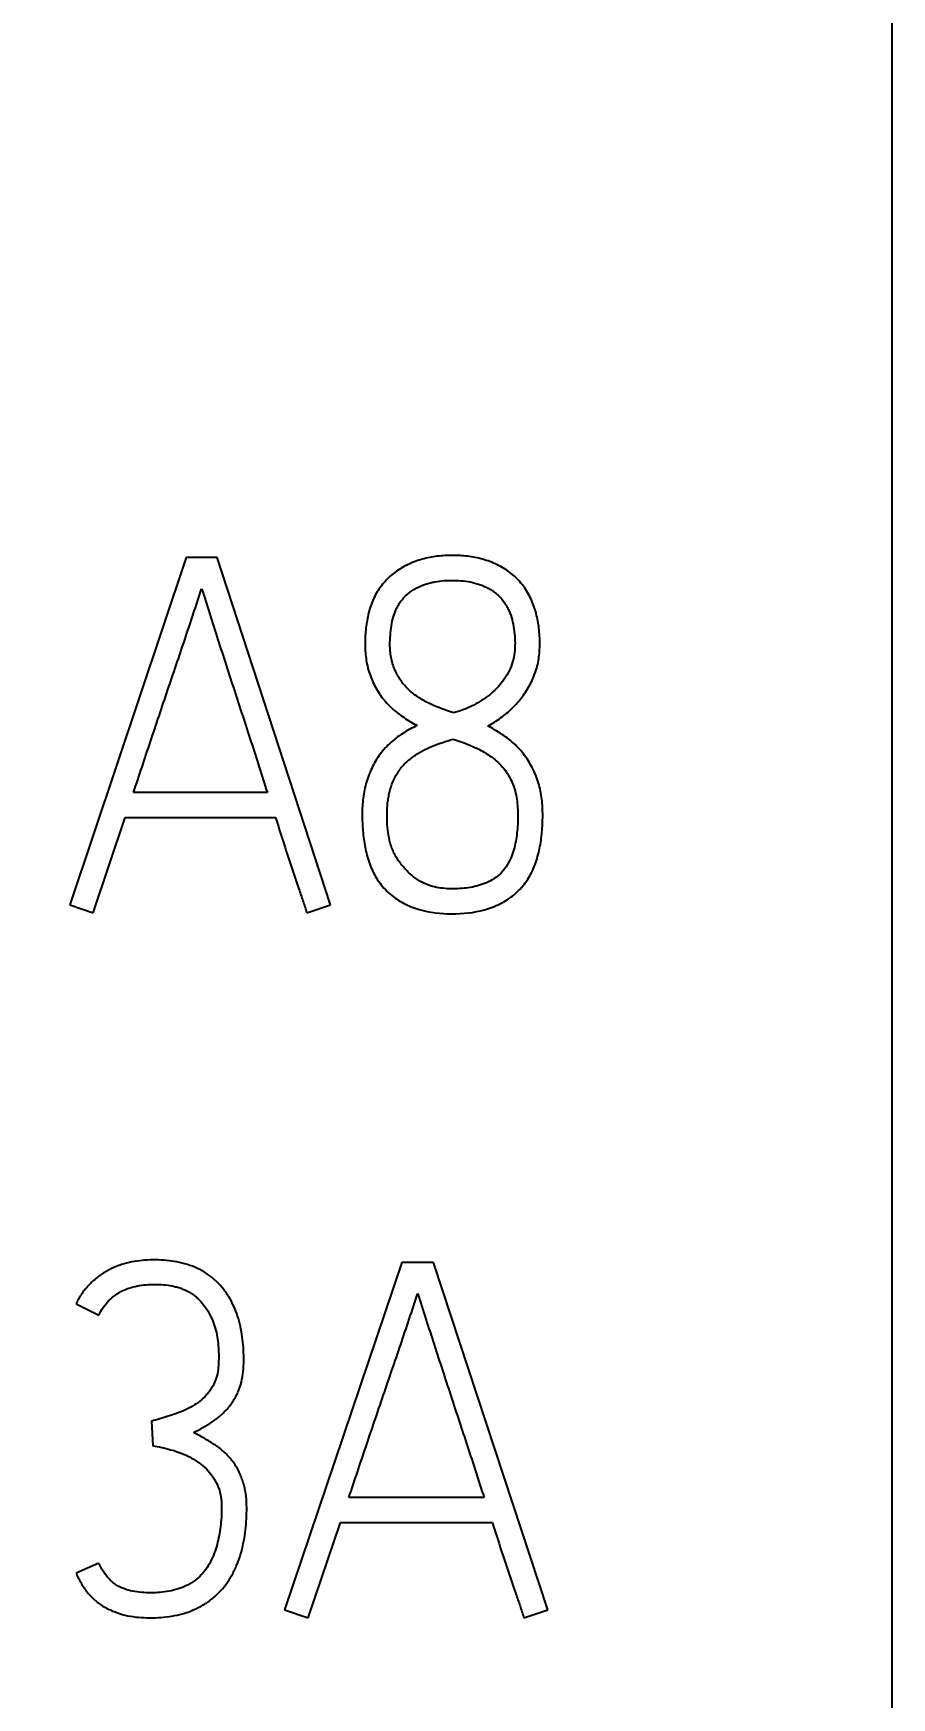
# Model space of a CAD drawing. Extents: x 0 to 420, y 0 to 297.
# Drawn here: x 159.3 to 163.2, y 167.48 to 175.04 of the extents above; entities that cross this region are included whole.
import ezdxf

# ---------------------------------------------------------------- set-up
doc = ezdxf.new("R2010")
doc.units = 0
doc.header["$LTSCALE"] = 23.1
for name, color, linetype in [('10000_FRONT', 7, 'CONTINUOUS'), ('10100_DIM_FRONT', 7, 'CONTINUOUS'), ('10500_FRONT_LABELING', 7, 'CONTINUOUS')]:
    doc.layers.add(name, color=color, linetype=linetype)
doc.styles.get("Standard").update_dxf_attribs({"font": 'txt', "width": 0.8})
doc.dimstyles.new('DIMSTYLE_1', dxfattribs={"dimtxt": 3.5, "dimasz": 3.5, "dimexe": 0.18, "dimexo": 0.0625, "dimgap": 0.09, "dimtad": 1, "dimtxsty": 'STANDARD', "dimcen": 0.09, "dimazin": 3, "dimtp": 0.05, "dimtm": 0.05, "dimtfac": 1, "dimtofl": 0, "dimtmove": 0, "dimatfit": 3, "dimtolj": 1})

# ---------------------------------------------------------------- blocks, each defined once
blk = doc.blocks.new('*D0')
at = {"layer": '10100_DIM_FRONT', "linetype": 'CONTINUOUS'}
for p, q in [((91.69663, 188.554533), (91.69663, 131.440248)), ((163.19663, 149.04194), (163.19663, 131.440248)), ((91.69663, 133.440248), (127.44663, 133.440248)), ((163.19663, 133.440248), (127.44663, 133.440248))]:
    blk.add_line(p, q, dxfattribs=at)
for points in [[(95.19663, 133.940248), (91.69663, 133.440248), (95.19663, 132.940248)], [(159.69663, 132.940248), (163.19663, 133.440248), (159.69663, 133.940248)]]:
    blk.add_solid(points, dxfattribs=at)
at = {"layer": '10100_DIM_FRONT', "linetype": 'CONTINUOUS', "width": 0.660714}
blk.add_text('71,5', height=3.5, dxfattribs=at).set_placement((124.002814, 134.315248))

msp = doc.modelspace()

# ---------------------------------------------------------------- linework, layer by layer
at = {"layer": '10000_FRONT', "color": 7, "linetype": 'CONTINUOUS'}
msp.add_line((163.1966, 233.5555), (163.1966, 143.5555), dxfattribs=at)
at = {"layer": '10500_FRONT_LABELING', "color": 7, "linetype": 'CONTINUOUS'}
for p, q in [((159.9942, 172.6578), (159.4665, 171.0799)), ((160.1355, 172.6578), (159.9942, 172.6578)), ((160.65, 171.0799), (160.1355, 172.6578)), ((160.363, 171.5903), (159.7558, 171.5903)), ((159.5725, 171.0444), (159.7182, 171.4772)), ((159.7182, 171.4772), (160.4005, 171.4772)), ((159.4665, 171.0799), (159.5725, 171.0444)), ((160.5418, 171.0444), (160.65, 171.0799)), ((160.974, 169.4578), (160.441, 167.8799)), ((161.1168, 169.4578), (160.974, 169.4578)), ((161.6364, 167.8799), (161.1168, 169.4578)), ((159.4954, 169.2691), (159.598, 169.2181)), ((159.8366, 168.7365), (159.8433, 168.6256)), ((161.3465, 168.3903), (160.7332, 168.3903)), ((160.5481, 167.8444), (160.6953, 168.2772)), ((160.6953, 168.2772), (161.3844, 168.2772)), ((159.598, 168.093), (159.4954, 168.0464)), ((160.441, 167.8799), (160.5481, 167.8444)), ((161.5271, 167.8444), (161.6364, 167.8799))]:
    msp.add_line(p, q, dxfattribs=at)
for points, knots in [([(161.3632, 171.8921), (161.3837, 171.9032), (161.4032, 171.9154), (161.4404, 171.9424), (161.458, 171.9571), (161.4828, 171.9813), (161.4909, 171.9898), (161.5061, 172.0071), (161.5134, 172.0161), (161.534, 172.0436), (161.5462, 172.0629), (161.5621, 172.0933), (161.5669, 172.1038), (161.5758, 172.1251), (161.5798, 172.1362), (161.5865, 172.1582), (161.5894, 172.1694), (161.594, 172.1918), (161.5957, 172.2032), (161.5981, 172.226), (161.5989, 172.2374), (161.5996, 172.2605), (161.5997, 172.2721), (161.5987, 172.3068), (161.5967, 172.3296), (161.5898, 172.3748), (161.585, 172.3972), (161.5751, 172.4303), (161.5713, 172.4413), (161.5627, 172.4629), (161.558, 172.4735), (161.542, 172.5041), (161.5292, 172.5233), (161.4992, 172.559), (161.4824, 172.5749), (161.455, 172.5958), (161.4454, 172.6023), (161.4255, 172.6145), (161.4153, 172.62), (161.3841, 172.6351), (161.3624, 172.6431), (161.3288, 172.6524), (161.3174, 172.6551), (161.2948, 172.6595), (161.2834, 172.6612), (161.2492, 172.6654), (161.2262, 172.6666), (161.1917, 172.6666), (161.1802, 172.6664), (161.157, 172.6651), (161.1454, 172.6641), (161.1111, 172.66), (161.0885, 172.6557), (161.0553, 172.6465), (161.0443, 172.643), (161.0226, 172.6349), (161.0119, 172.6304), (160.9806, 172.6154), (160.9608, 172.6036), (160.9331, 172.5829), (160.9242, 172.5754), (160.9072, 172.5595), (160.8993, 172.5512), (160.8769, 172.5251), (160.8639, 172.5061), (160.8422, 172.4649), (160.8338, 172.4434), (160.824, 172.4104), (160.8212, 172.3993), (160.8163, 172.3768), (160.8143, 172.3653), (160.8093, 172.331), (160.8076, 172.3081), (160.8064, 172.2624), (160.8069, 172.2396), (160.81, 172.2054), (160.8115, 172.194), (160.8155, 172.1713), (160.8181, 172.1598), (160.8274, 172.1263), (160.8357, 172.1047), (160.8507, 172.0736), (160.8562, 172.0634), (160.8683, 172.0435), (160.8748, 172.0338), (160.8888, 172.0154), (160.8962, 172.0065), (160.9117, 171.9894), (160.9197, 171.9812), (160.9367, 171.9654), (160.9457, 171.958), (160.9642, 171.9437), (160.9736, 171.937), (161.0026, 171.9174), (161.0224, 171.9053), (161.043, 171.8944)], [0, 0, 0, 0, 0.03125, 0.03125, 0.0625, 0.0625, 0.078125, 0.078125, 0.09375, 0.09375, 0.125, 0.125, 0.140625, 0.140625, 0.15625, 0.15625, 0.171875, 0.171875, 0.1875, 0.1875, 0.203125, 0.203125, 0.21875, 0.21875, 0.25, 0.25, 0.28125, 0.28125, 0.296875, 0.296875, 0.3125, 0.3125, 0.34375, 0.34375, 0.375, 0.375, 0.390625, 0.390625, 0.40625, 0.40625, 0.4375, 0.4375, 0.453125, 0.453125, 0.46875, 0.46875, 0.5, 0.5, 0.515625, 0.515625, 0.53125, 0.53125, 0.5625, 0.5625, 0.578125, 0.578125, 0.59375, 0.59375, 0.625, 0.625, 0.640625, 0.640625, 0.65625, 0.65625, 0.6875, 0.6875, 0.71875, 0.71875, 0.734375, 0.734375, 0.75, 0.75, 0.78125, 0.78125, 0.8125, 0.8125, 0.828125, 0.828125, 0.84375, 0.84375, 0.875, 0.875, 0.890625, 0.890625, 0.90625, 0.90625, 0.921875, 0.921875, 0.9375, 0.9375, 0.953125, 0.953125, 0.96875, 0.96875, 1, 1, 1, 1]), ([(159.7558, 171.5903), (159.7814, 171.6675), (159.807, 171.7447), (159.8585, 171.8989), (159.8843, 171.976), (159.9362, 172.1301), (159.9626, 172.207), (160.0013, 172.3227), (160.0141, 172.3612), (160.0395, 172.4385), (160.0521, 172.4771), (160.0649, 172.5157)], [0, 0, 0, 0, 0.25, 0.25, 0.5, 0.5, 0.75, 0.75, 0.875, 0.875, 1, 1, 1, 1]), ([(160.0649, 172.5157), (160.0775, 172.4772), (160.0897, 172.4386), (160.1141, 172.3614), (160.1264, 172.3227), (160.1635, 172.207), (160.1884, 172.1299), (160.2385, 171.9758), (160.2637, 171.8988), (160.3138, 171.7447), (160.3385, 171.6676), (160.363, 171.5903)], [0, 0, 0, 0, 0.125, 0.125, 0.25, 0.25, 0.5, 0.5, 0.75, 0.75, 1, 1, 1, 1]), ([(160.9194, 172.2605), (160.92, 172.2894), (160.9215, 172.3182), (160.9283, 172.3608), (160.9313, 172.3749), (160.9395, 172.4027), (160.9447, 172.4162), (160.9544, 172.4355), (160.958, 172.4418), (160.9658, 172.454), (160.9701, 172.46), (160.9836, 172.4768), (160.9938, 172.487), (161.0108, 172.5004), (161.0168, 172.5047), (161.029, 172.5125), (161.0353, 172.516), (161.0545, 172.5259), (161.0678, 172.5314), (161.0884, 172.5383), (161.0954, 172.5403), (161.1094, 172.5439), (161.1306, 172.5485), (161.1519, 172.5511), (161.1806, 172.5532), (161.195, 172.5536), (161.2239, 172.5532), (161.2384, 172.5524), (161.2811, 172.5477), (161.309, 172.5416), (161.3428, 172.5285), (161.3495, 172.5256), (161.3626, 172.5193), (161.3753, 172.5124), (161.3873, 172.5045), (161.399, 172.4959), (161.4047, 172.4912), (161.4207, 172.4765), (161.4302, 172.4656), (161.4426, 172.4479), (161.4464, 172.4418), (161.4536, 172.4291), (161.4568, 172.4226), (161.4654, 172.4027), (161.4699, 172.389), (161.4772, 172.3612), (161.48, 172.3469), (161.4865, 172.3041), (161.4879, 172.2755), (161.4857, 172.2326), (161.4841, 172.2183), (161.4785, 172.1897), (161.4744, 172.1758), (161.4639, 172.1491), (161.4575, 172.1362), (161.4465, 172.1174), (161.4425, 172.1113), (161.4342, 172.0994), (161.4299, 172.0936), (161.4164, 172.0768), (161.4068, 172.0662), (161.3862, 172.046), (161.3752, 172.0365), (161.3408, 172.0099), (161.3161, 171.995), (161.277, 171.9762), (161.2636, 171.9705), (161.2364, 171.9604), (161.2226, 171.956), (161.2087, 171.9521)], [0, 0, 0, 0, 0.0625, 0.0625, 0.09375, 0.09375, 0.125, 0.125, 0.140625, 0.140625, 0.15625, 0.15625, 0.1875, 0.1875, 0.203125, 0.203125, 0.21875, 0.21875, 0.25, 0.25, 0.265625, 0.265625, 0.28125, 0.3125, 0.3125, 0.34375, 0.34375, 0.375, 0.375, 0.4375, 0.4375, 0.453125, 0.453125, 0.46875, 0.484375, 0.484375, 0.5, 0.5, 0.53125, 0.53125, 0.546875, 0.546875, 0.5625, 0.5625, 0.59375, 0.59375, 0.625, 0.625, 0.6875, 0.6875, 0.71875, 0.71875, 0.75, 0.75, 0.78125, 0.78125, 0.796875, 0.796875, 0.8125, 0.8125, 0.84375, 0.84375, 0.875, 0.875, 0.9375, 0.9375, 0.96875, 0.96875, 1, 1, 1, 1]), ([(161.2087, 171.9521), (161.1721, 171.9633), (161.1361, 171.9762), (161.0844, 172.0013), (161.0677, 172.0105), (161.0359, 172.0312), (161.0207, 172.0426), (160.9994, 172.0621), (160.9927, 172.0689), (160.98, 172.0832), (160.9682, 172.0981), (160.9581, 172.1142), (160.9489, 172.131), (160.9448, 172.1397), (160.9339, 172.1662), (160.9286, 172.1845), (160.9233, 172.2127), (160.9219, 172.2222), (160.92, 172.2413), (160.9195, 172.2509), (160.9194, 172.2605)], [0, 0, 0, 0, 0.25, 0.25, 0.375, 0.375, 0.5, 0.5, 0.5625, 0.5625, 0.625, 0.6875, 0.6875, 0.75, 0.75, 0.875, 0.875, 0.9375, 0.9375, 1, 1, 1, 1]), ([(161.043, 171.8944), (161.0201, 171.884), (160.9984, 171.8718), (160.9566, 171.845), (160.9366, 171.8303), (160.9092, 171.8046), (160.9004, 171.7954), (160.8841, 171.7764), (160.8765, 171.7665), (160.8552, 171.736), (160.8432, 171.7143), (160.8277, 171.68), (160.823, 171.6682), (160.8146, 171.6446), (160.811, 171.6327), (160.8018, 171.5965), (160.7979, 171.5717), (160.7937, 171.5216), (160.7932, 171.4967), (160.7941, 171.447), (160.7956, 171.4222), (160.801, 171.3729), (160.805, 171.3484), (160.8133, 171.3118), (160.8166, 171.2996), (160.824, 171.2755), (160.8282, 171.2636), (160.8378, 171.2405), (160.8432, 171.2292), (160.8551, 171.2071), (160.8617, 171.1963), (160.8835, 171.1652), (160.9002, 171.1466), (160.9285, 171.1221), (160.9386, 171.1144), (160.9596, 171.1002), (160.9704, 171.0938), (160.9926, 171.0821), (161.0041, 171.0769), (161.0274, 171.0675), (161.0394, 171.0634), (161.0999, 171.0455), (161.1497, 171.0402), (161.2506, 171.0398), (161.3003, 171.0448), (161.3609, 171.0617), (161.373, 171.0656), (161.3966, 171.0746), (161.4081, 171.0796), (161.4305, 171.0909), (161.4414, 171.0971), (161.4625, 171.1108), (161.4728, 171.1183), (161.5019, 171.1425), (161.519, 171.1607), (161.5412, 171.1912), (161.5481, 171.2019), (161.5605, 171.2238), (161.5661, 171.235), (161.581, 171.2695), (161.5886, 171.2934), (161.6004, 171.3425), (161.6046, 171.3672), (161.6104, 171.4167), (161.612, 171.4416), (161.6128, 171.479), (161.6128, 171.4915), (161.6123, 171.5165), (161.6117, 171.529), (161.6086, 171.5667), (161.6047, 171.5914), (161.5954, 171.6276), (161.5918, 171.6396), (161.5834, 171.6631), (161.5786, 171.6748), (161.5682, 171.6978), (161.5625, 171.7089), (161.5502, 171.7306), (161.5434, 171.741), (161.529, 171.7613), (161.5212, 171.7711), (161.5049, 171.7901), (161.4962, 171.7993), (161.4689, 171.8254), (161.4489, 171.8403), (161.4073, 171.868), (161.3857, 171.8809), (161.3632, 171.8921)], [0, 0, 0, 0, 0.03125, 0.03125, 0.0625, 0.0625, 0.078125, 0.078125, 0.09375, 0.09375, 0.125, 0.125, 0.140625, 0.140625, 0.15625, 0.15625, 0.1875, 0.1875, 0.21875, 0.21875, 0.25, 0.25, 0.28125, 0.28125, 0.296875, 0.296875, 0.3125, 0.3125, 0.328125, 0.328125, 0.34375, 0.34375, 0.375, 0.375, 0.390625, 0.390625, 0.40625, 0.40625, 0.421875, 0.421875, 0.4375, 0.4375, 0.5, 0.5, 0.5625, 0.5625, 0.578125, 0.578125, 0.59375, 0.59375, 0.609375, 0.609375, 0.625, 0.625, 0.65625, 0.65625, 0.671875, 0.671875, 0.6875, 0.6875, 0.71875, 0.71875, 0.75, 0.75, 0.78125, 0.78125, 0.796875, 0.796875, 0.8125, 0.8125, 0.84375, 0.84375, 0.859375, 0.859375, 0.875, 0.875, 0.890625, 0.890625, 0.90625, 0.90625, 0.921875, 0.921875, 0.9375, 0.9375, 0.96875, 0.96875, 1, 1, 1, 1]), ([(161.0055, 171.2264), (160.9939, 171.2381), (160.9828, 171.2502), (160.9672, 171.269), (160.9621, 171.2755), (160.9527, 171.2888), (160.9483, 171.2957), (160.9403, 171.3101), (160.9366, 171.3176), (160.9301, 171.3329), (160.9272, 171.3406), (160.9197, 171.364), (160.9158, 171.3799), (160.9101, 171.4123), (160.9084, 171.4288), (160.9064, 171.4617), (160.906, 171.4782), (160.9064, 171.511), (160.9073, 171.5274), (160.91, 171.5519), (160.9112, 171.5601), (160.914, 171.5764), (160.9157, 171.5846), (160.9215, 171.6087), (160.9265, 171.6244), (160.9361, 171.6472), (160.9397, 171.6547), (160.9475, 171.6693), (160.9518, 171.6765), (160.9655, 171.6972), (160.9758, 171.7099), (160.9991, 171.7332), (161.012, 171.7439), (161.0524, 171.7727), (161.0815, 171.788), (161.1275, 171.8071), (161.1431, 171.8128), (161.1745, 171.8232), (161.1904, 171.8279), (161.2064, 171.8322)], [0, 0, 0, 0, 0.0625, 0.0625, 0.09375, 0.09375, 0.125, 0.125, 0.15625, 0.15625, 0.1875, 0.1875, 0.25, 0.25, 0.3125, 0.3125, 0.375, 0.375, 0.4375, 0.4375, 0.46875, 0.46875, 0.5, 0.5, 0.5625, 0.5625, 0.59375, 0.59375, 0.625, 0.625, 0.6875, 0.6875, 0.75, 0.75, 0.875, 0.875, 0.9375, 0.9375, 1, 1, 1, 1]), ([(161.2064, 171.8322), (161.2309, 171.8247), (161.2551, 171.8163), (161.3023, 171.797), (161.3253, 171.786), (161.3584, 171.7664), (161.3692, 171.7594), (161.39, 171.7443), (161.3999, 171.7362), (161.4187, 171.7189), (161.4275, 171.7096), (161.4439, 171.6896), (161.4512, 171.679), (161.4642, 171.6571), (161.4699, 171.6457), (161.4798, 171.6221), (161.4839, 171.6098), (161.494, 171.5727), (161.4975, 171.5474), (161.4998, 171.5092), (161.5002, 171.4963), (161.5002, 171.4707), (161.4998, 171.4579), (161.4977, 171.4197), (161.4948, 171.3943), (161.4857, 171.344), (161.4792, 171.3189), (161.4644, 171.2834), (161.4586, 171.2719), (161.4451, 171.25), (161.4375, 171.2397), (161.4201, 171.2209), (161.4103, 171.2123), (161.3894, 171.1973), (161.3784, 171.1908), (161.361, 171.1824), (161.3551, 171.1798), (161.3431, 171.175), (161.325, 171.1686), (161.3064, 171.1639), (161.2688, 171.1564), (161.2431, 171.1538), (161.2047, 171.153), (161.1919, 171.1532), (161.1663, 171.1547), (161.1536, 171.156), (161.1282, 171.1604), (161.1156, 171.1634), (161.0912, 171.1711), (161.0794, 171.1759), (161.062, 171.1844), (161.0563, 171.1875), (161.0453, 171.1941), (161.0399, 171.1976), (161.0243, 171.2088), (161.0145, 171.2171), (161.0055, 171.2264)], [0, 0, 0, 0, 0.0625, 0.0625, 0.125, 0.125, 0.15625, 0.15625, 0.1875, 0.1875, 0.21875, 0.21875, 0.25, 0.25, 0.28125, 0.28125, 0.3125, 0.3125, 0.375, 0.375, 0.40625, 0.40625, 0.4375, 0.4375, 0.5, 0.5, 0.5625, 0.5625, 0.59375, 0.59375, 0.625, 0.625, 0.65625, 0.65625, 0.6875, 0.6875, 0.703125, 0.703125, 0.71875, 0.75, 0.75, 0.8125, 0.8125, 0.84375, 0.84375, 0.875, 0.875, 0.90625, 0.90625, 0.9375, 0.9375, 0.953125, 0.953125, 0.96875, 0.96875, 1, 1, 1, 1]), ([(160.4005, 171.4772), (160.4117, 171.4409), (160.423, 171.4047), (160.446, 171.3324), (160.4578, 171.2963), (160.4817, 171.2243), (160.4938, 171.1884), (160.5125, 171.1346), (160.5187, 171.1167), (160.5305, 171.0806), (160.5362, 171.0626), (160.5418, 171.0444)], [0, 0, 0, 0, 0.25, 0.25, 0.5, 0.5, 0.75, 0.75, 0.875, 0.875, 1, 1, 1, 1]), ([(160.0284, 168.6855), (160.0429, 168.6926), (160.057, 168.7003), (160.0849, 168.7162), (160.0986, 168.7243), (160.1186, 168.7375), (160.1252, 168.7421), (160.1379, 168.7517), (160.1441, 168.7568), (160.1561, 168.7674), (160.162, 168.7729), (160.1734, 168.7844), (160.179, 168.7904), (160.195, 168.809), (160.2044, 168.8221), (160.2168, 168.8429), (160.2206, 168.85), (160.2278, 168.8646), (160.2311, 168.872), (160.2401, 168.8948), (160.2446, 168.9103), (160.2512, 168.9419), (160.2533, 168.958), (160.2556, 168.9905), (160.256, 169.0067), (160.2558, 169.0389), (160.2553, 169.055), (160.252, 169.1032), (160.2476, 169.1351), (160.2371, 169.1826), (160.2329, 169.1984), (160.2229, 169.2292), (160.2171, 169.2443), (160.2038, 169.2737), (160.1962, 169.2881), (160.179, 169.3159), (160.1696, 169.3291), (160.1491, 169.354), (160.1325, 169.3714), (160.1139, 169.387), (160.1011, 169.3971), (160.0944, 169.4019), (160.0605, 169.4244), (160.0312, 169.438), (159.9844, 169.4529), (159.9686, 169.4568), (159.9369, 169.4629), (159.9049, 169.4673), (159.8726, 169.4687), (159.8401, 169.469), (159.8238, 169.4685), (159.7755, 169.4651), (159.7437, 169.4601), (159.705, 169.4488), (159.6973, 169.4463), (159.682, 169.4408), (159.6744, 169.4377), (159.652, 169.4278), (159.6232, 169.4128), (159.5967, 169.3941), (159.5778, 169.3786), (159.5716, 169.3732), (159.5597, 169.362), (159.5541, 169.3562), (159.5377, 169.3382), (159.5278, 169.3255), (159.5144, 169.3053), (159.5102, 169.2983), (159.5024, 169.284), (159.4987, 169.2766), (159.4954, 169.2691)], [0, 0, 0, 0, 0.03125, 0.03125, 0.0625, 0.0625, 0.078125, 0.078125, 0.09375, 0.09375, 0.109375, 0.109375, 0.125, 0.125, 0.15625, 0.15625, 0.171875, 0.171875, 0.1875, 0.1875, 0.21875, 0.21875, 0.25, 0.25, 0.28125, 0.28125, 0.3125, 0.3125, 0.375, 0.375, 0.40625, 0.40625, 0.4375, 0.4375, 0.46875, 0.46875, 0.5, 0.5, 0.53125, 0.546875, 0.546875, 0.5625, 0.5625, 0.625, 0.625, 0.65625, 0.65625, 0.6875, 0.71875, 0.71875, 0.75, 0.75, 0.8125, 0.8125, 0.828125, 0.828125, 0.84375, 0.84375, 0.875, 0.90625, 0.90625, 0.921875, 0.921875, 0.9375, 0.9375, 0.96875, 0.96875, 0.984375, 0.984375, 1, 1, 1, 1]), ([(159.598, 169.2181), (159.604, 169.23), (159.6106, 169.2414), (159.6254, 169.2632), (159.6336, 169.2734), (159.6521, 169.2923), (159.6624, 169.3011), (159.6839, 169.3167), (159.6952, 169.3235), (159.7191, 169.335), (159.7317, 169.3397), (159.7572, 169.3474), (159.7702, 169.3503), (159.7963, 169.3545), (159.8095, 169.3559), (159.836, 169.3578), (159.8494, 169.3581), (159.8893, 169.3573), (159.9156, 169.3545), (159.948, 169.3469), (159.9545, 169.3451), (159.9673, 169.3411), (159.9735, 169.3389), (159.992, 169.3315), (160.0039, 169.3256), (160.0208, 169.3149), (160.0264, 169.3111), (160.0369, 169.3029), (160.042, 169.2986), (160.0566, 169.2851), (160.0656, 169.2753), (160.078, 169.2595), (160.082, 169.2541), (160.0894, 169.243), (160.1, 169.2261), (160.1087, 169.2083), (160.1189, 169.1838), (160.1232, 169.1711), (160.1303, 169.1454), (160.1331, 169.1325), (160.1397, 169.0934), (160.1417, 169.067), (160.1424, 169.0272), (160.1423, 169.0138), (160.1413, 168.9873), (160.1402, 168.9741), (160.1358, 168.9479), (160.1324, 168.9348), (160.123, 168.91), (160.1171, 168.8982), (160.1064, 168.8813), (160.1025, 168.8758), (160.0944, 168.8653), (160.0901, 168.8601), (160.0768, 168.8453), (160.0671, 168.8361), (160.0462, 168.8194), (160.0352, 168.812), (160.0124, 168.7985), (160.0007, 168.7923), (159.9766, 168.7813), (159.9641, 168.7765), (159.9388, 168.7677), (159.9261, 168.7637), (159.8878, 168.7518), (159.8623, 168.7439), (159.8366, 168.7365)], [0, 0, 0, 0, 0.03125, 0.03125, 0.0625, 0.0625, 0.09375, 0.09375, 0.125, 0.125, 0.15625, 0.15625, 0.1875, 0.1875, 0.21875, 0.21875, 0.25, 0.25, 0.3125, 0.3125, 0.328125, 0.328125, 0.34375, 0.34375, 0.375, 0.375, 0.390625, 0.390625, 0.40625, 0.40625, 0.4375, 0.4375, 0.453125, 0.453125, 0.46875, 0.5, 0.5, 0.53125, 0.53125, 0.5625, 0.5625, 0.625, 0.625, 0.65625, 0.65625, 0.6875, 0.6875, 0.71875, 0.71875, 0.75, 0.75, 0.765625, 0.765625, 0.78125, 0.78125, 0.8125, 0.8125, 0.84375, 0.84375, 0.875, 0.875, 0.90625, 0.90625, 0.9375, 0.9375, 1, 1, 1, 1]), ([(160.7332, 168.3903), (160.759, 168.4675), (160.7849, 168.5447), (160.8369, 168.6989), (160.863, 168.776), (160.9155, 168.9301), (160.942, 169.007), (160.9812, 169.1227), (160.9941, 169.1612), (161.0198, 169.2385), (161.0325, 169.2771), (161.0454, 169.3157)], [0, 0, 0, 0, 0.25, 0.25, 0.5, 0.5, 0.75, 0.75, 0.875, 0.875, 1, 1, 1, 1]), ([(161.0454, 169.3157), (161.0582, 169.2772), (161.0704, 169.2386), (161.0951, 169.1613), (161.1075, 169.1227), (161.145, 169.007), (161.1702, 168.9299), (161.2207, 168.7758), (161.2462, 168.6988), (161.2968, 168.5447), (161.3218, 168.4676), (161.3465, 168.3903)], [0, 0, 0, 0, 0.125, 0.125, 0.25, 0.25, 0.5, 0.5, 0.75, 0.75, 1, 1, 1, 1]), ([(159.4954, 168.0464), (159.5022, 168.0309), (159.51, 168.016), (159.5268, 167.9871), (159.5358, 167.973), (159.5514, 167.9531), (159.5569, 167.9468), (159.5689, 167.9346), (159.5751, 167.9288), (159.5944, 167.9125), (159.608, 167.9028), (159.6297, 167.8901), (159.6372, 167.8862), (159.6524, 167.8788), (159.6602, 167.8754), (159.6838, 167.8659), (159.6998, 167.8606), (159.7324, 167.8526), (159.749, 167.8498), (159.7827, 167.846), (159.7997, 167.845), (159.8502, 167.8438), (159.8837, 167.8454), (159.9334, 167.8525), (159.9499, 167.8556), (159.9828, 167.8638), (159.9992, 167.8689), (160.0308, 167.8811), (160.0461, 167.8881), (160.0683, 167.9002), (160.0756, 167.9046), (160.0899, 167.9138), (160.0969, 167.9187), (160.1309, 167.9444), (160.1546, 167.9684), (160.1799, 168.0025), (160.1848, 168.0095), (160.1941, 168.0238), (160.2072, 168.0457), (160.2182, 168.0685), (160.2312, 168.0998), (160.2369, 168.116), (160.2466, 168.1485), (160.2506, 168.1649), (160.2609, 168.2143), (160.2653, 168.2477), (160.2686, 168.2982), (160.2692, 168.3151), (160.2694, 168.3491), (160.269, 168.366), (160.2664, 168.3996), (160.264, 168.4164), (160.2586, 168.4412), (160.2565, 168.4495), (160.2516, 168.4658), (160.2488, 168.4738), (160.2397, 168.4975), (160.2324, 168.5127), (160.2196, 168.5347), (160.2149, 168.5418), (160.205, 168.5557), (160.1997, 168.5624), (160.1832, 168.5816), (160.1712, 168.5935), (160.1451, 168.6151), (160.1311, 168.625), (160.1026, 168.6436), (160.088, 168.6525), (160.0585, 168.6695), (160.0436, 168.6777), (160.0284, 168.6855)], [0, 0, 0, 0, 0.03125, 0.03125, 0.0625, 0.0625, 0.078125, 0.078125, 0.09375, 0.09375, 0.125, 0.125, 0.140625, 0.140625, 0.15625, 0.15625, 0.1875, 0.1875, 0.21875, 0.21875, 0.25, 0.25, 0.3125, 0.3125, 0.34375, 0.34375, 0.375, 0.375, 0.40625, 0.40625, 0.421875, 0.421875, 0.4375, 0.4375, 0.5, 0.5, 0.515625, 0.515625, 0.53125, 0.5625, 0.5625, 0.59375, 0.59375, 0.625, 0.625, 0.6875, 0.6875, 0.71875, 0.71875, 0.75, 0.75, 0.78125, 0.78125, 0.796875, 0.796875, 0.8125, 0.8125, 0.84375, 0.84375, 0.859375, 0.859375, 0.875, 0.875, 0.90625, 0.90625, 0.9375, 0.9375, 0.96875, 0.96875, 1, 1, 1, 1]), ([(159.8433, 168.6256), (159.8706, 168.6211), (159.8974, 168.6149), (159.9501, 168.6), (159.9761, 168.5912), (160.0134, 168.573), (160.0257, 168.5661), (160.0491, 168.5513), (160.0603, 168.5432), (160.0814, 168.5252), (160.0913, 168.5151), (160.1092, 168.4939), (160.1172, 168.4827), (160.1278, 168.4648), (160.1311, 168.4587), (160.1371, 168.4461), (160.1398, 168.4396), (160.1468, 168.4199), (160.1501, 168.4065), (160.1543, 168.3792), (160.1552, 168.3652), (160.1558, 168.3374), (160.1556, 168.3235), (160.1536, 168.2822), (160.1505, 168.2548), (160.1435, 168.2141), (160.1408, 168.2006), (160.1342, 168.1736), (160.1304, 168.1602), (160.1213, 168.1338), (160.1161, 168.1209), (160.1041, 168.0959), (160.0973, 168.0837), (160.0738, 168.0488), (160.0547, 168.0289), (160.0265, 168.0083), (160.0207, 168.0043), (160.0087, 167.9971), (160.0026, 167.9938), (159.984, 167.9846), (159.971, 167.9794), (159.9444, 167.9709), (159.9308, 167.9676), (159.9036, 167.9624), (159.8762, 167.9588), (159.8485, 167.9577), (159.8206, 167.9576), (159.8066, 167.958), (159.779, 167.9603), (159.7652, 167.9622), (159.738, 167.9677), (159.7244, 167.9715), (159.6985, 167.9816), (159.6862, 167.9878), (159.6687, 167.9996), (159.6632, 168.0039), (159.6526, 168.0129), (159.6476, 168.0177), (159.6382, 168.0279), (159.6337, 168.0332), (159.6252, 168.0443), (159.6212, 168.0501), (159.61, 168.0678), (159.6036, 168.0801), (159.598, 168.093)], [0, 0, 0, 0, 0.0625, 0.0625, 0.125, 0.125, 0.15625, 0.15625, 0.1875, 0.1875, 0.21875, 0.21875, 0.25, 0.25, 0.265625, 0.265625, 0.28125, 0.28125, 0.3125, 0.3125, 0.34375, 0.34375, 0.375, 0.375, 0.4375, 0.4375, 0.46875, 0.46875, 0.5, 0.5, 0.53125, 0.53125, 0.5625, 0.5625, 0.625, 0.625, 0.640625, 0.640625, 0.65625, 0.65625, 0.6875, 0.6875, 0.71875, 0.71875, 0.75, 0.78125, 0.78125, 0.8125, 0.8125, 0.84375, 0.84375, 0.875, 0.875, 0.90625, 0.90625, 0.921875, 0.921875, 0.9375, 0.9375, 0.953125, 0.953125, 0.96875, 0.96875, 1, 1, 1, 1]), ([(161.3844, 168.2772), (161.3957, 168.2409), (161.4071, 168.2047), (161.4304, 168.1324), (161.4423, 168.0963), (161.4664, 168.0243), (161.4786, 167.9884), (161.4975, 167.9346), (161.5037, 167.9167), (161.5157, 167.8806), (161.5215, 167.8626), (161.5271, 167.8444)], [0, 0, 0, 0, 0.25, 0.25, 0.5, 0.5, 0.75, 0.75, 0.875, 0.875, 1, 1, 1, 1])]:
    msp.add_open_spline(points, degree=3, knots=knots, dxfattribs=at)

# ---------------------------------------------------------------- dimensions: what is measured, and where the dimension line sits
at = {"layer": '10100_DIM_FRONT', "linetype": 'CONTINUOUS'}
dim = msp.add_linear_dim(base=(163.1966, 133.4402), p1=(91.6966, 188.5545), p2=(163.1966, 149.0419), text='71,5', dimstyle='DIMSTYLE_1', dxfattribs=at)
dim.commit()
dim.dimension.update_dxf_attribs({"geometry": '*D0', "text_midpoint": (128.6278, 136.0652), "dimtype": 160})

doc.saveas('drawing.dxf')
